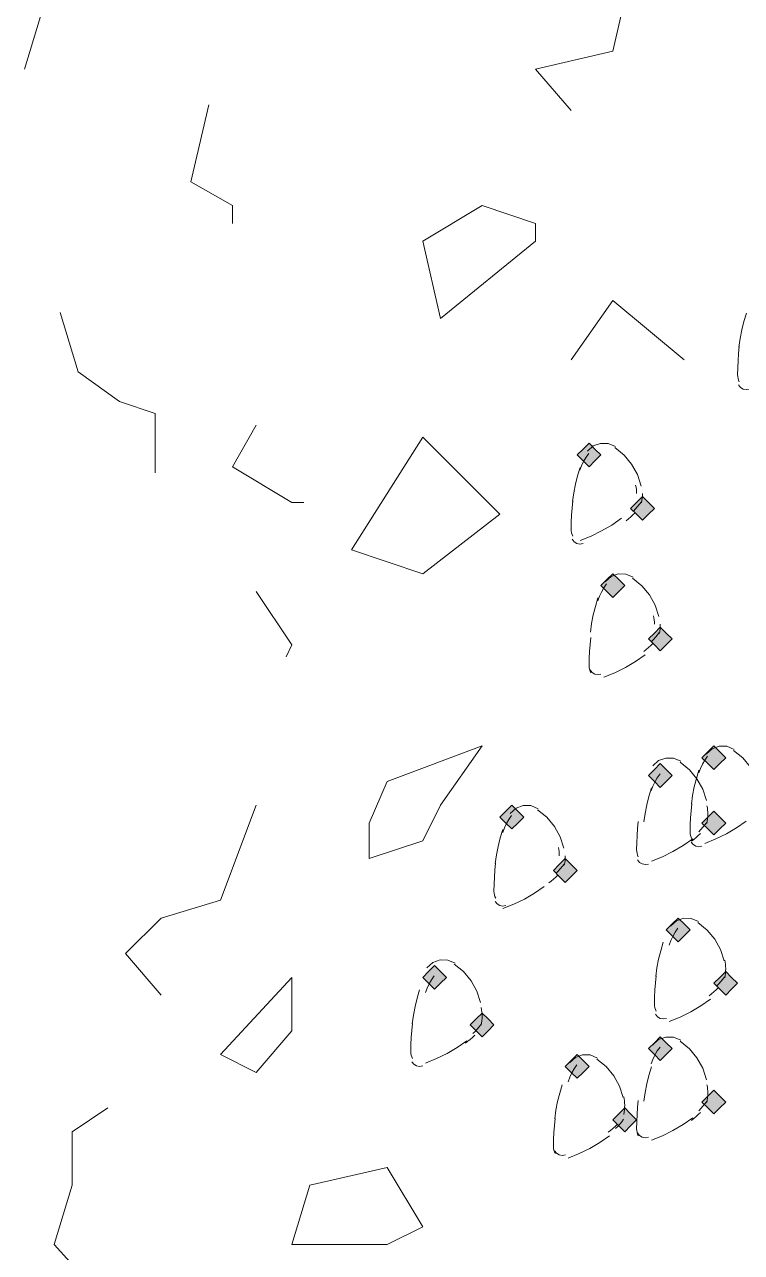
# Model space of a CAD drawing. Header units: millimetres. Extents: x 0 to 420, y 0 to 297.
# Drawn here: x 341.122 to 343.676, y 91.115 to 95.493 of the extents above; entities that cross this region are included whole.
import ezdxf

# ---------------------------------------------------------------- set-up
doc = ezdxf.new("R2010")
doc.units = ezdxf.units.MM

msp = doc.modelspace()

# ---------------------------------------------------------------- hatches: boundary and pattern name
for points in [[(343.1328, 94.0012), (343.1117, 93.98), (343.0905, 93.9588), (343.1117, 93.9377), (343.1328, 93.9165), (343.154, 93.9377), (343.1752, 93.9588), (343.154, 93.98), (343.1328, 94.0012)], [(343.3233, 93.8107), (343.3022, 93.7895), (343.281, 93.7683), (343.3022, 93.7472), (343.3233, 93.726), (343.3445, 93.7472), (343.3657, 93.7683), (343.3445, 93.7895), (343.3233, 93.8107)], [(343.2175, 93.5355), (343.1963, 93.5143), (343.1752, 93.4932), (343.1963, 93.472), (343.2175, 93.4508), (343.2387, 93.472), (343.2598, 93.4932), (343.2387, 93.5143), (343.2175, 93.5355)], [(343.3868, 93.345), (343.3657, 93.3238), (343.3445, 93.3027), (343.3657, 93.2815), (343.3868, 93.2603), (343.408, 93.2815), (343.4292, 93.3027), (343.408, 93.3238), (343.3868, 93.345)], [(343.5773, 92.9217), (343.5562, 92.9005), (343.535, 92.8793), (343.5562, 92.8582), (343.5773, 92.837), (343.5985, 92.8582), (343.6197, 92.8793), (343.5985, 92.9005), (343.5773, 92.9217)], [(343.3868, 92.8582), (343.3657, 92.837), (343.3445, 92.8158), (343.3657, 92.7947), (343.3868, 92.7735), (343.408, 92.7947), (343.4292, 92.8158), (343.408, 92.837), (343.3868, 92.8582)], [(342.8577, 92.71), (342.8365, 92.6888), (342.8153, 92.6677), (342.8365, 92.6465), (342.8577, 92.6253), (342.8788, 92.6465), (342.9, 92.6677), (342.8788, 92.6888), (342.8577, 92.71)], [(343.5773, 92.6888), (343.5562, 92.6677), (343.535, 92.6465), (343.5562, 92.6253), (343.5773, 92.6042), (343.5985, 92.6253), (343.6197, 92.6465), (343.5985, 92.6677), (343.5773, 92.6888)], [(343.0482, 92.5195), (343.027, 92.4983), (343.0058, 92.4772), (343.027, 92.456), (343.0482, 92.4348), (343.0693, 92.456), (343.0905, 92.4772), (343.0693, 92.4983), (343.0482, 92.5195)], [(343.4503, 92.3078), (343.4292, 92.2867), (343.408, 92.2655), (343.4292, 92.2443), (343.4503, 92.2232), (343.4715, 92.2443), (343.4927, 92.2655), (343.4715, 92.2867), (343.4503, 92.3078)], [(342.5825, 92.1385), (342.5613, 92.1173), (342.5402, 92.0962), (342.5613, 92.075), (342.5825, 92.0538), (342.6037, 92.075), (342.6248, 92.0962), (342.6037, 92.1173), (342.5825, 92.1385)], [(343.6197, 92.1173), (343.5985, 92.0962), (343.5773, 92.075), (343.5985, 92.0538), (343.6197, 92.0327), (343.6408, 92.0538), (343.662, 92.075), (343.6408, 92.0962), (343.6197, 92.1173)], [(342.7518, 91.9691), (342.7307, 91.948), (342.7095, 91.9268), (342.7307, 91.9057), (342.7518, 91.8845), (342.773, 91.9057), (342.7942, 91.9268), (342.773, 91.948), (342.7518, 91.9691)], [(343.3868, 91.8845), (343.3657, 91.8633), (343.3445, 91.8422), (343.3657, 91.821), (343.3868, 91.7998), (343.408, 91.821), (343.4292, 91.8422), (343.408, 91.8633), (343.3868, 91.8845)], [(343.0905, 91.821), (343.0693, 91.7998), (343.0482, 91.7787), (343.0693, 91.7575), (343.0905, 91.7363), (343.1117, 91.7575), (343.1328, 91.7787), (343.1117, 91.7998), (343.0905, 91.821)], [(343.5773, 91.694), (343.5562, 91.6728), (343.535, 91.6517), (343.5562, 91.6305), (343.5773, 91.6093), (343.5985, 91.6305), (343.6197, 91.6517), (343.5985, 91.6728), (343.5773, 91.694)], [(343.2598, 91.6305), (343.2387, 91.6093), (343.2175, 91.5882), (343.2387, 91.567), (343.2598, 91.5458), (343.281, 91.567), (343.3022, 91.5882), (343.281, 91.6093), (343.2598, 91.6305)]]:
    msp.add_hatch(color=7).paths.add_polyline_path(points)

# ---------------------------------------------------------------- linework, layer by layer
at = {"lineweight": 13}
for points in [[(341.6512, 96.7105), (341.503, 96.4988), (341.376, 96.3718), (341.376, 96.1602), (341.376, 96.0967), (341.5877, 95.9485), (341.503, 95.8215), (341.376, 95.758), (341.3125, 95.758), (341.1855, 95.6098), (341.1855, 95.5463), (341.122, 95.3347)], [(343.281, 95.6733), (343.2175, 95.3982), (342.9423, 95.3347), (343.0693, 95.1865)], [(341.7782, 95.2077), (341.7147, 94.9325), (341.8628, 94.8478), (341.8628, 94.7843)], [(343.0693, 94.2975), (343.2175, 94.5092), (343.4715, 94.2975)], [(341.249, 94.4668), (341.3125, 94.2552), (341.4607, 94.1493), (341.5877, 94.107), (341.5877, 93.8953)], [(343.6935, 94.4649), (343.6846, 94.4351), (343.6771, 94.4048), (343.6712, 94.3743), (343.6667, 94.3435)], [(343.6681, 94.3453), (343.6654, 94.3202), (343.6635, 94.295), (343.6624, 94.2698), (343.662, 94.2446)], [(343.662, 94.2446), (343.6624, 94.2381), (343.6636, 94.2318), (343.6655, 94.2256), (343.6682, 94.2197)], [(343.6657, 94.2085), (343.6728, 94.1995), (343.6823, 94.1938), (343.6933, 94.1917), (343.7045, 94.1936)], [(341.9475, 94.0647), (341.8628, 93.9165), (342.0745, 93.7895), (342.1168, 93.7895)], [(343.2269, 93.9887), (343.2008, 93.9996), (343.1736, 94.0002), (343.1479, 93.9908), (343.1269, 93.9721)], [(343.1318, 93.9645), (343.1221, 93.9506), (343.1135, 93.9358), (343.1063, 93.9204), (343.1003, 93.9044)], [(343.3181, 93.8481), (343.3049, 93.8887), (343.2845, 93.9256), (343.2574, 93.9581), (343.2244, 93.985)], [(343.1008, 93.9146), (343.0919, 93.8847), (343.0845, 93.8545), (343.0785, 93.824), (343.074, 93.7932)], [(343.3022, 93.8212), (343.302, 93.8287), (343.3014, 93.8362), (343.3003, 93.8436), (343.2989, 93.851)], [(343.3198, 93.788), (343.3214, 93.7962), (343.3225, 93.8045), (343.3231, 93.8129), (343.3233, 93.8212)], [(343.0754, 93.7949), (343.0728, 93.7698), (343.0708, 93.7447), (343.0697, 93.7195), (343.0693, 93.6942)], [(343.2907, 93.7586), (343.2984, 93.7665), (343.3057, 93.7746), (343.3128, 93.783), (343.3196, 93.7916)], [(343.1011, 93.6535), (343.1401, 93.6693), (343.1777, 93.6878), (343.2138, 93.7091), (343.2482, 93.7332)], [(343.2647, 93.7243), (343.2731, 93.7309), (343.2813, 93.7378), (343.2892, 93.745), (343.2969, 93.7524)], [(343.0693, 93.6942), (343.0697, 93.6878), (343.0709, 93.6814), (343.0728, 93.6753), (343.0755, 93.6694)], [(343.0731, 93.6582), (343.0802, 93.6492), (343.0897, 93.6435), (343.1006, 93.6413), (343.1119, 93.6432)], [(343.2904, 93.5231), (343.2643, 93.534), (343.2371, 93.5345), (343.2114, 93.5251), (343.1904, 93.5064)], [(343.3816, 93.3825), (343.3684, 93.423), (343.348, 93.46), (343.3209, 93.4924), (343.2879, 93.5194)], [(341.9475, 93.472), (342.0745, 93.2815), (342.0533, 93.2392)], [(343.1954, 93.4989), (343.1856, 93.4849), (343.177, 93.4702), (343.1698, 93.4548), (343.1638, 93.4388)], [(343.1643, 93.4489), (343.1554, 93.4191), (343.148, 93.3888), (343.142, 93.3583), (343.1375, 93.3275)], [(343.3657, 93.3556), (343.3655, 93.3631), (343.3649, 93.3705), (343.3638, 93.378), (343.3624, 93.3853)], [(343.3833, 93.3223), (343.3849, 93.3306), (343.386, 93.3389), (343.3866, 93.3472), (343.3868, 93.3556)], [(343.1389, 93.3081), (343.1363, 93.283), (343.1344, 93.2578), (343.1332, 93.2326), (343.1328, 93.2074)], [(343.3542, 93.2929), (343.3619, 93.3008), (343.3692, 93.3089), (343.3763, 93.3173), (343.3831, 93.3259)], [(343.3282, 93.2586), (343.3366, 93.2652), (343.3448, 93.2721), (343.3527, 93.2793), (343.3604, 93.2867)], [(343.1328, 93.2074), (343.1332, 93.2009), (343.1344, 93.1946), (343.1363, 93.1885), (343.139, 93.1826)], [(343.1858, 93.1667), (343.2247, 93.1824), (343.2623, 93.201), (343.2984, 93.2223), (343.3329, 93.2463)], [(343.1365, 93.1925), (343.1437, 93.1835), (343.1532, 93.1778), (343.1641, 93.1757), (343.1754, 93.1776)], [(343.6502, 92.9092), (343.6242, 92.9201), (343.5969, 92.9207), (343.5713, 92.9113), (343.5502, 92.8926)], [(343.7414, 92.7686), (343.7283, 92.8091), (343.7078, 92.8461), (343.6807, 92.8786), (343.6477, 92.9055)], [(343.4597, 92.8669), (343.4337, 92.8778), (343.4064, 92.8783), (343.3808, 92.869), (343.3597, 92.8502)], [(343.5509, 92.7263), (343.5378, 92.7668), (343.5173, 92.8038), (343.4902, 92.8362), (343.4572, 92.8632)], [(343.5552, 92.885), (343.5454, 92.8711), (343.5368, 92.8563), (343.5296, 92.8409), (343.5236, 92.825)], [(343.3858, 92.8216), (343.3761, 92.8076), (343.3675, 92.7928), (343.3603, 92.7774), (343.3543, 92.7614)], [(343.5242, 92.8351), (343.5153, 92.8052), (343.5078, 92.775), (343.5019, 92.7445), (343.4974, 92.7137)], [(343.3548, 92.7716), (343.3459, 92.7417), (343.3385, 92.7115), (343.3325, 92.681), (343.328, 92.6502)], [(341.9475, 92.71), (341.8205, 92.3713), (341.6088, 92.3078), (341.4818, 92.1808), (341.6088, 92.0327)], [(342.9517, 92.6976), (342.9257, 92.7085), (342.8984, 92.709), (342.8728, 92.6996), (342.8517, 92.6809)], [(343.0429, 92.5569), (343.0298, 92.5975), (343.0093, 92.6345), (342.9823, 92.6669), (342.9492, 92.6938)], [(343.4987, 92.7154), (343.4961, 92.6903), (343.4942, 92.6652), (343.4931, 92.64), (343.4927, 92.6148)], [(343.5562, 92.6782), (343.5559, 92.6857), (343.5553, 92.6932), (343.5543, 92.7006), (343.5529, 92.708)], [(342.8567, 92.6734), (342.8469, 92.6594), (342.8384, 92.6447), (342.8311, 92.6293), (342.8252, 92.6133)], [(343.3082, 92.6519), (343.3056, 92.6268), (343.3037, 92.6017), (343.3026, 92.5765), (343.3022, 92.5512)], [(343.5236, 92.6156), (343.5312, 92.6235), (343.5385, 92.6316), (343.5456, 92.64), (343.5524, 92.6486)], [(343.5456, 92.574), (343.5846, 92.5897), (343.6222, 92.6083), (343.6583, 92.6297), (343.6927, 92.6536)], [(343.5527, 92.645), (343.5542, 92.6532), (343.5553, 92.6615), (343.556, 92.6699), (343.5562, 92.6782)], [(342.8257, 92.6234), (342.8168, 92.5936), (342.8093, 92.5633), (342.8034, 92.5328), (342.7989, 92.502)], [(343.4927, 92.6148), (343.4931, 92.6083), (343.4942, 92.6019), (343.4962, 92.5958), (343.4989, 92.5899)], [(343.4975, 92.5813), (343.5059, 92.5879), (343.5141, 92.5948), (343.5221, 92.602), (343.5298, 92.6094)], [(343.027, 92.5301), (343.0268, 92.5376), (343.0262, 92.545), (343.0252, 92.5524), (343.0237, 92.5598)], [(343.3022, 92.5512), (343.3026, 92.5448), (343.3037, 92.5385), (343.3057, 92.5323), (343.3084, 92.5264)], [(343.3551, 92.5105), (343.394, 92.5262), (343.4316, 92.5448), (343.4678, 92.5661), (343.5022, 92.5901)], [(343.4964, 92.5787), (343.5035, 92.5697), (343.513, 92.5639), (343.5239, 92.5618), (343.5352, 92.5637)], [(343.0446, 92.4968), (343.0462, 92.5051), (343.0473, 92.5133), (343.0479, 92.5217), (343.0482, 92.5301)], [(343.3059, 92.5152), (343.313, 92.5062), (343.3225, 92.5005), (343.3334, 92.4983), (343.3447, 92.5002)], [(342.8002, 92.5037), (342.7976, 92.4787), (342.7957, 92.4535), (342.7946, 92.4283), (342.7942, 92.4031)], [(343.0156, 92.4674), (343.0232, 92.4753), (343.0305, 92.4834), (343.0376, 92.4918), (343.0444, 92.5004)], [(342.826, 92.3412), (342.8649, 92.3569), (342.9025, 92.3755), (342.9386, 92.3968), (342.973, 92.4208)], [(342.9895, 92.4332), (342.9979, 92.4397), (343.0061, 92.4466), (343.0141, 92.4538), (343.0218, 92.4612)], [(342.7941, 92.4031), (342.7945, 92.3966), (342.7957, 92.3903), (342.7977, 92.3841), (342.8004, 92.3783)], [(342.7979, 92.367), (342.805, 92.358), (342.8145, 92.3523), (342.8254, 92.3502), (342.8367, 92.3521)], [(343.5232, 92.2954), (343.4972, 92.3063), (343.4699, 92.3068), (343.4443, 92.2975), (343.4232, 92.2787)], [(343.6144, 92.1548), (343.6013, 92.1953), (343.5808, 92.2323), (343.5537, 92.2647), (343.5207, 92.2917)], [(343.4493, 92.2712), (343.4396, 92.2572), (343.431, 92.2425), (343.4238, 92.2271), (343.4178, 92.2111)], [(343.3972, 92.2212), (343.3883, 92.1914), (343.3808, 92.1612), (343.3749, 92.1306), (343.3704, 92.0998)], [(342.6554, 92.1472), (342.6293, 92.1581), (342.6021, 92.1587), (342.5764, 92.1493), (342.5554, 92.1306)], [(343.6197, 92.1279), (343.6195, 92.1354), (343.6189, 92.1429), (343.6179, 92.1503), (343.6164, 92.1576)], [(342.7466, 92.0066), (342.7334, 92.0472), (342.713, 92.0841), (342.6859, 92.1166), (342.6529, 92.1435)], [(343.6161, 92.0946), (343.6177, 92.1029), (343.6188, 92.1112), (343.6195, 92.1195), (343.6197, 92.1279)], [(342.5815, 92.1019), (342.5717, 92.0879), (342.5632, 92.0731), (342.5559, 92.0578), (342.55, 92.0418)], [(343.3717, 92.1016), (343.3691, 92.0765), (343.3672, 92.0514), (343.3661, 92.0262), (343.3657, 92.0009)], [(343.5871, 92.0653), (343.5947, 92.0731), (343.6021, 92.0813), (343.6091, 92.0896), (343.6159, 92.0983)], [(342.5293, 92.0519), (342.5204, 92.0221), (342.513, 91.9918), (342.507, 91.9613), (342.5025, 91.9305)], [(343.561, 92.031), (343.5694, 92.0376), (343.5776, 92.0445), (343.5856, 92.0516), (343.5933, 92.0591)], [(342.7518, 91.9586), (342.7516, 91.9661), (342.751, 91.9735), (342.75, 91.9809), (342.7486, 91.9883)], [(343.3656, 92.0009), (343.366, 91.9945), (343.3672, 91.9881), (343.3692, 91.982), (343.3718, 91.9761)], [(343.4186, 91.939), (343.4575, 91.9547), (343.4951, 91.9733), (343.5312, 91.9946), (343.5657, 92.0187)], [(342.7483, 91.9253), (342.7499, 91.9335), (342.751, 91.9418), (342.7516, 91.9502), (342.7518, 91.9586)], [(343.3694, 91.9648), (343.3765, 91.9559), (343.386, 91.9501), (343.3969, 91.948), (343.4082, 91.9499)], [(342.5039, 91.9322), (342.5013, 91.9072), (342.4993, 91.882), (342.4982, 91.8568), (342.4978, 91.8316)], [(342.7192, 91.8959), (342.7269, 91.9038), (342.7342, 91.9119), (342.7413, 91.9203), (342.7481, 91.9289)], [(342.5508, 91.7909), (342.5897, 91.8066), (342.6273, 91.8251), (342.6634, 91.8465), (342.6979, 91.8705)], [(342.6932, 91.8617), (342.7016, 91.8683), (342.7098, 91.8751), (342.7177, 91.8823), (342.7254, 91.8897)], [(343.4597, 91.8721), (343.4337, 91.883), (343.4064, 91.8835), (343.3808, 91.8742), (343.3597, 91.8554)], [(343.5509, 91.7314), (343.5378, 91.772), (343.5173, 91.809), (343.4902, 91.8414), (343.4572, 91.8683)], [(342.4978, 91.8316), (342.4982, 91.8251), (342.4994, 91.8188), (342.5013, 91.8126), (342.504, 91.8068)], [(343.1634, 91.8086), (343.1373, 91.8195), (343.1101, 91.82), (343.0844, 91.8107), (343.0634, 91.7919)], [(343.3858, 91.8479), (343.3761, 91.8339), (343.3675, 91.8192), (343.3603, 91.8038), (343.3543, 91.7878)], [(342.5016, 91.7955), (342.5087, 91.7865), (342.5182, 91.7808), (342.5291, 91.7787), (342.5404, 91.7806)], [(343.0895, 91.7844), (343.0797, 91.7704), (343.0712, 91.7557), (343.0639, 91.7403), (343.058, 91.7243)], [(343.2546, 91.6679), (343.2414, 91.7085), (343.221, 91.7455), (343.1939, 91.7779), (343.1609, 91.8048)], [(343.3548, 91.7767), (343.3459, 91.7469), (343.3385, 91.7167), (343.3325, 91.6861), (343.328, 91.6553)], [(343.0373, 91.7132), (343.0284, 91.6834), (343.021, 91.6532), (343.015, 91.6226), (343.0105, 91.5918)], [(343.5527, 91.6501), (343.5542, 91.6584), (343.5553, 91.6667), (343.556, 91.675), (343.5562, 91.6834)], [(343.5562, 91.6834), (343.5559, 91.6909), (343.5553, 91.6984), (343.5543, 91.7058), (343.5529, 91.7131)], [(341.4183, 91.6305), (341.2913, 91.5458), (341.2913, 91.3553), (341.2278, 91.1437), (341.4183, 90.932), (341.6723, 90.8685)], [(343.2563, 91.6078), (343.2579, 91.616), (343.259, 91.6243), (343.2596, 91.6327), (343.2598, 91.6411)], [(343.2598, 91.6411), (343.2596, 91.6486), (343.259, 91.656), (343.258, 91.6634), (343.2566, 91.6708)], [(343.3082, 91.6571), (343.3056, 91.632), (343.3037, 91.6069), (343.3026, 91.5817), (343.3022, 91.5564)], [(343.5236, 91.6208), (343.5312, 91.6286), (343.5385, 91.6368), (343.5456, 91.6451), (343.5524, 91.6538)], [(343.0119, 91.5936), (343.0093, 91.5685), (343.0074, 91.5433), (343.0062, 91.5181), (343.0058, 91.4929)], [(343.2272, 91.5572), (343.2349, 91.5651), (343.2422, 91.5733), (343.2493, 91.5816), (343.2561, 91.5902)], [(343.3551, 91.5157), (343.394, 91.5314), (343.4316, 91.55), (343.4678, 91.5713), (343.5022, 91.5953)], [(343.4975, 91.5865), (343.5059, 91.5931), (343.5141, 91.6), (343.5221, 91.6071), (343.5298, 91.6146)], [(343.2012, 91.5442), (343.2096, 91.5507), (343.2178, 91.5576), (343.2257, 91.5648), (343.2334, 91.5722)], [(343.3022, 91.5564), (343.3026, 91.55), (343.3037, 91.5436), (343.3057, 91.5375), (343.3084, 91.5316)], [(343.0588, 91.4522), (343.0977, 91.4679), (343.1353, 91.4865), (343.1714, 91.5078), (343.2059, 91.5318)], [(343.3059, 91.5415), (343.313, 91.5325), (343.3225, 91.5268), (343.3334, 91.5247), (343.3447, 91.5265)], [(343.0058, 91.4929), (343.0062, 91.4864), (343.0074, 91.4801), (343.0093, 91.474), (343.012, 91.4681)], [(343.0096, 91.478), (343.0167, 91.4691), (343.0262, 91.4633), (343.0371, 91.4612), (343.0484, 91.4631)]]:
    msp.add_lwpolyline(points, dxfattribs=at)
for points in [[(342.7518, 94.8478), (342.5402, 94.7208), (342.6037, 94.4457), (342.9423, 94.7208), (342.9423, 94.7843)], [(342.5402, 94.0223), (342.2862, 93.6202), (342.5402, 93.5355), (342.8153, 93.7472), (342.7518, 93.8107)], [(342.4132, 92.7947), (342.3497, 92.6465), (342.3497, 92.5195), (342.5402, 92.583), (342.6037, 92.71), (342.7518, 92.9217)], [(342.0745, 92.0962), (341.8205, 91.821), (341.9475, 91.7575), (342.0745, 91.9057), (342.0745, 91.9691)], [(342.4132, 91.4188), (342.138, 91.3553), (342.0745, 91.1437), (342.2862, 91.1437), (342.4132, 91.1437), (342.5402, 91.2072)]]:
    msp.add_lwpolyline(points, close=True, dxfattribs=at)
at = {"lineweight": 0}
for points in [[(343.1328, 94.0012), (343.1117, 93.98), (343.0905, 93.9588), (343.1117, 93.9377), (343.1328, 93.9165), (343.154, 93.9377), (343.1752, 93.9588), (343.154, 93.98)], [(343.3233, 93.8107), (343.3022, 93.7895), (343.281, 93.7683), (343.3022, 93.7472), (343.3233, 93.726), (343.3445, 93.7472), (343.3657, 93.7683), (343.3445, 93.7895)], [(343.2175, 93.5355), (343.1963, 93.5143), (343.1752, 93.4932), (343.1963, 93.472), (343.2175, 93.4508), (343.2387, 93.472), (343.2598, 93.4932), (343.2387, 93.5143)], [(343.3868, 93.345), (343.3657, 93.3238), (343.3445, 93.3027), (343.3657, 93.2815), (343.3868, 93.2603), (343.408, 93.2815), (343.4292, 93.3027), (343.408, 93.3238)], [(343.5773, 92.9217), (343.5562, 92.9005), (343.535, 92.8793), (343.5562, 92.8582), (343.5773, 92.837), (343.5985, 92.8582), (343.6197, 92.8793), (343.5985, 92.9005)], [(343.3868, 92.8582), (343.3657, 92.837), (343.3445, 92.8158), (343.3657, 92.7947), (343.3868, 92.7735), (343.408, 92.7947), (343.4292, 92.8158), (343.408, 92.837)], [(342.8577, 92.71), (342.8365, 92.6888), (342.8153, 92.6677), (342.8365, 92.6465), (342.8577, 92.6253), (342.8788, 92.6465), (342.9, 92.6677), (342.8788, 92.6888)], [(343.5773, 92.6888), (343.5562, 92.6677), (343.535, 92.6465), (343.5562, 92.6253), (343.5773, 92.6042), (343.5985, 92.6253), (343.6197, 92.6465), (343.5985, 92.6677)], [(343.0482, 92.5195), (343.027, 92.4983), (343.0058, 92.4772), (343.027, 92.456), (343.0482, 92.4348), (343.0693, 92.456), (343.0905, 92.4772), (343.0693, 92.4983)], [(343.4503, 92.3078), (343.4292, 92.2867), (343.408, 92.2655), (343.4292, 92.2443), (343.4503, 92.2232), (343.4715, 92.2443), (343.4927, 92.2655), (343.4715, 92.2867)], [(342.5825, 92.1385), (342.5613, 92.1173), (342.5402, 92.0962), (342.5613, 92.075), (342.5825, 92.0538), (342.6037, 92.075), (342.6248, 92.0962), (342.6037, 92.1173)], [(343.6197, 92.1173), (343.5985, 92.0962), (343.5773, 92.075), (343.5985, 92.0538), (343.6197, 92.0327), (343.6408, 92.0538), (343.662, 92.075), (343.6408, 92.0962)], [(342.7518, 91.9691), (342.7307, 91.948), (342.7095, 91.9268), (342.7307, 91.9057), (342.7518, 91.8845), (342.773, 91.9057), (342.7942, 91.9268), (342.773, 91.948)], [(343.3868, 91.8845), (343.3657, 91.8633), (343.3445, 91.8422), (343.3657, 91.821), (343.3868, 91.7998), (343.408, 91.821), (343.4292, 91.8422), (343.408, 91.8633)], [(343.0905, 91.821), (343.0693, 91.7998), (343.0482, 91.7787), (343.0693, 91.7575), (343.0905, 91.7363), (343.1117, 91.7575), (343.1328, 91.7787), (343.1117, 91.7998)], [(343.5773, 91.694), (343.5562, 91.6728), (343.535, 91.6517), (343.5562, 91.6305), (343.5773, 91.6093), (343.5985, 91.6305), (343.6197, 91.6517), (343.5985, 91.6728)], [(343.2598, 91.6305), (343.2387, 91.6093), (343.2175, 91.5882), (343.2387, 91.567), (343.2598, 91.5458), (343.281, 91.567), (343.3022, 91.5882), (343.281, 91.6093)]]:
    msp.add_lwpolyline(points, close=True, dxfattribs=at)

doc.saveas('drawing.dxf')
